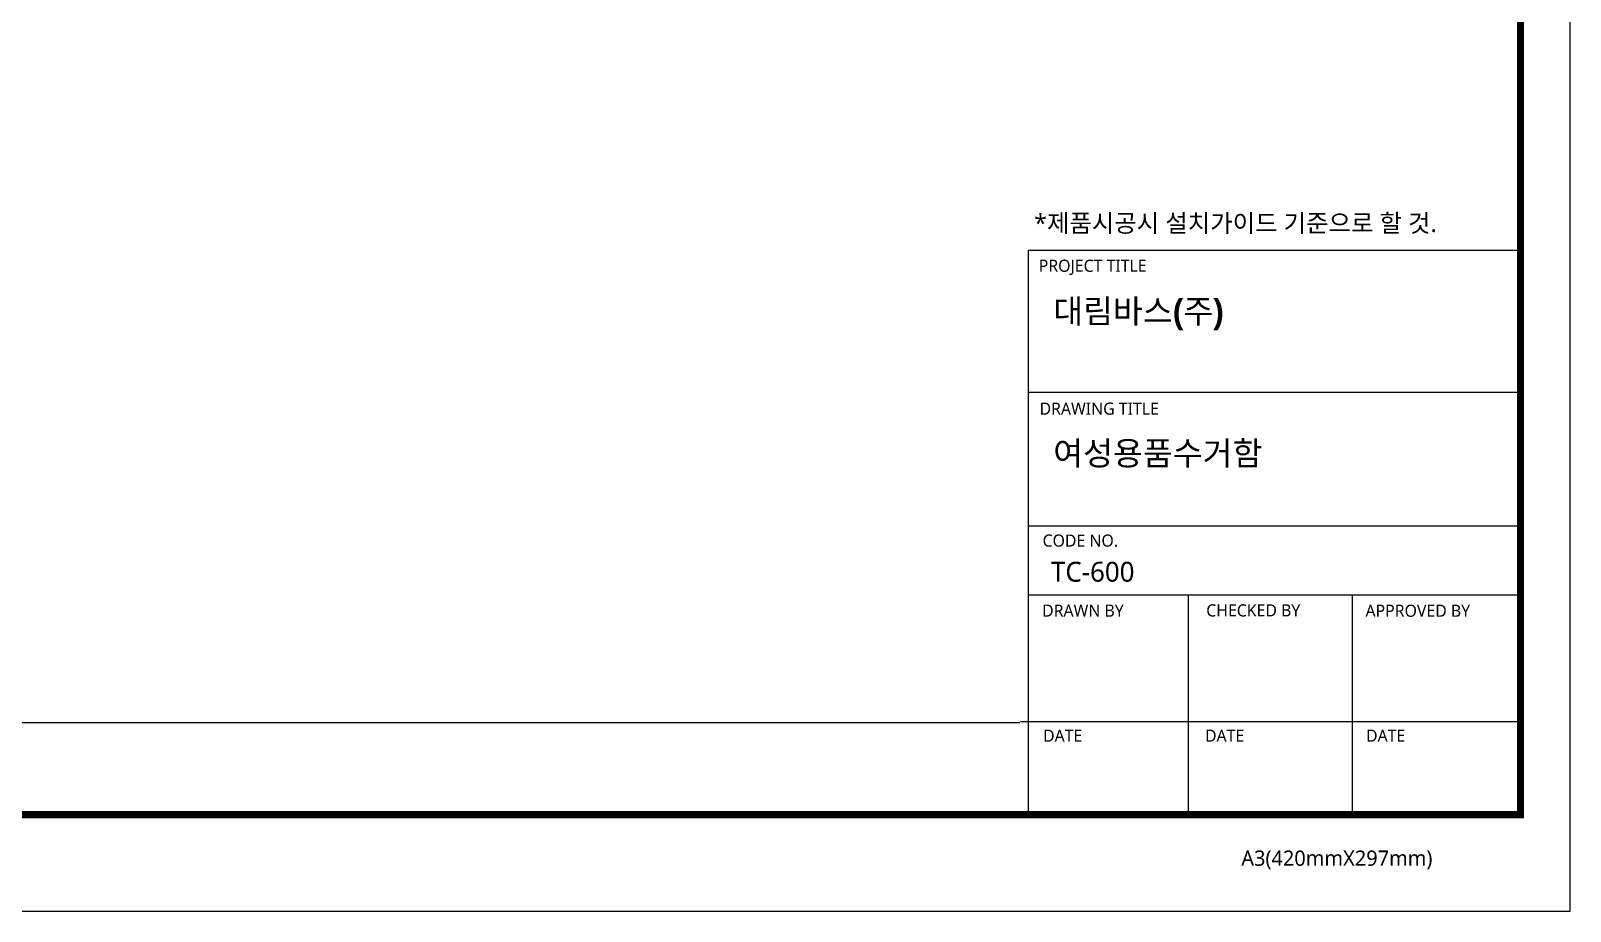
# Model space of a CAD drawing. Extents: x 12418 to 13650, y -7879 to -6976.
# Drawn here: x 13034 to 13650, y -7879 to -7526 of the extents above; entities that cross this region are included whole.
import ezdxf

# ---------------------------------------------------------------- set-up
doc = ezdxf.new("R2010")
doc.units = 0
doc.header["$LTSCALE"] = 10
doc.header["$MEASUREMENT"] = 0
doc.layers.get('0').update_dxf_attribs({"linetype": 'CONTINUOUS'})
doc.styles.add('Daelim Dimension', font='')
doc.styles.get('Daelim Dimension').set_extended_font_data('NanumGothic')

msp = doc.modelspace()

# ---------------------------------------------------------------- linework, layer by layer
at = {"color": 5, "ltscale": 40}
for p, q in [((13629.89, -7613.96), (13432.95, -7613.96)), ((13629.89, -7670.88), (13432.95, -7670.88)), ((13629.89, -7670.88), (13432.95, -7670.88)), ((13629.89, -7724.43), (13432.95, -7724.43)), ((13629.89, -7724.43), (13432.95, -7724.43)), ((13629.89, -7752.05), (13432.95, -7752.05)), ((13629.89, -7752.05), (13432.95, -7752.05)), ((13496.92, -7752.05), (13496.92, -7839.96)), ((13562.57, -7752.05), (13562.57, -7839.96)), ((13629.89, -7802.83), (13429.84, -7802.83)), ((13629.89, -7802.83), (13434.49, -7802.83)), ((13629.89, -7839.96), (13461.12, -7839.96))]:
    msp.add_line(p, q, dxfattribs=at)
at = {"color": 5, "ltscale": 0.5}
msp.add_line((13432.95, -7613.96), (13432.95, -7841.15), dxfattribs=at)
at = {"color": 5}
msp.add_line((12437.42, -7802.97), (13429.6, -7802.97), dxfattribs=at)
at = {"ltscale": 0.5}
msp.add_lwpolyline([(12417.61, -7878.62), (13649.82, -7878.62), (13649.82, -6975.76), (12417.61, -6975.76)], close=True, dxfattribs=at)
at = {"color": 5, "linetype": 'ByBlock', "lineweight": 200, "const_width": 2.84}
msp.add_lwpolyline([(12437.42, -7839.96), (13629.89, -7839.96), (13629.89, -6996.72), (12437.42, -6996.72)], close=True, dxfattribs=at)

# ---------------------------------------------------------------- texts
at = {"color": 5, "ltscale": 40, "style": 'Daelim Dimension'}
for s, height, p in [('PROJECT TITLE', 4.8626, (13437.12, -7622.53)), ('DRAWING TITLE', 4.8626, (13437.44, -7679.76)), ('CODE NO.', 4.863, (13438.65, -7732.61)), ('DRAWN BY', 4.863, (13438.46, -7760.64)), ('CHECKED BY', 4.863, (13504.16, -7760.56)), ('APPROVED BY', 4.8626, (13567.88, -7760.71)), ('DATE', 4.863, (13438.84, -7810.76)), ('DATE', 4.863, (13503.65, -7810.76)), ('DATE', 4.863, (13568.1, -7810.76)), ('A3(420mmX297mm)', 6.1372, (13518.18, -7860.43))]:
    msp.add_text(s, height=height, dxfattribs=at).set_placement(p)
at = {"attachment_point": 1, "style": 'Daelim Dimension'}
for s, insert, char_height, width in [('*제품시공시 설치가이드 기준으로 할 것.', (13435.26, -7599.44), 7.1618, 192.4913), ('{\\fPretendard Variable SemiBold|b0|i0|c129|p2;\\C7;대림바스(주)}', (13442.91, -7633.51), 9.5321, 177.2432), ('여성용품수거함', (13442.91, -7690.44), 9.532, 177.2432), ('TC-600', (13442, -7738.68), 7.958, 133.9177)]:
    msp.add_mtext(s, dxfattribs=dict(at, insert=insert, char_height=char_height, width=width))

doc.saveas('drawing.dxf')
